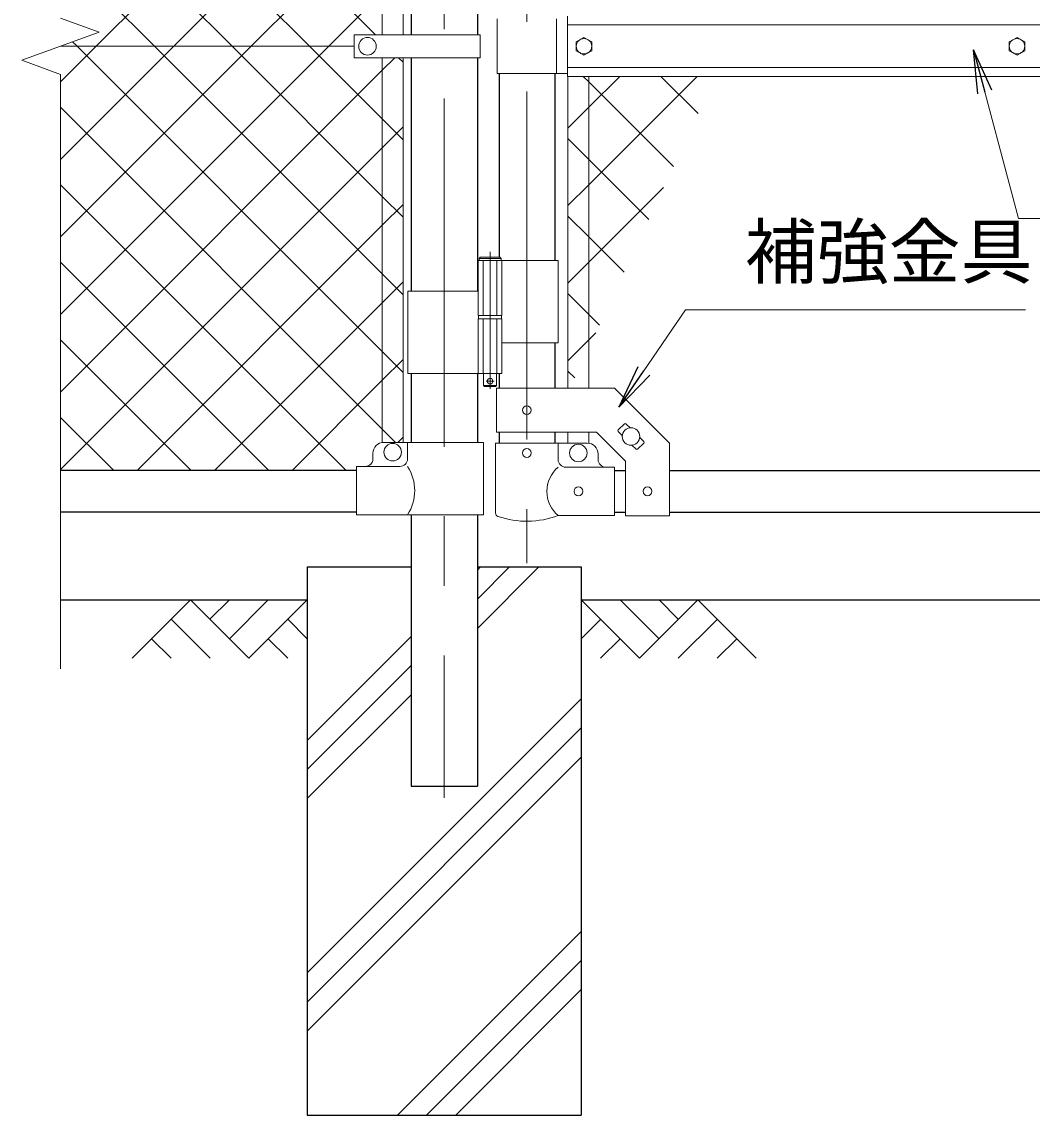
# Model space of a CAD drawing. Units: millimetres, scale not verified. Extents: x -4200 to 4200, y -2970 to 2970.
# Drawn here: x -143 to 778, y -1039 to -41 of the extents above; entities that cross this region are included whole.
import ezdxf
from ezdxf.enums import TextEntityAlignment as Align

# ---------------------------------------------------------------- set-up
doc = ezdxf.new("R2010")
doc.units = ezdxf.units.MM
doc.header["$LTSCALE"] = 10
doc.linetypes.add('DASHED', pattern=[7.5, 6, -1.5])
doc.linetypes.add('USER1', pattern=[50.8, 31.75, -6.35, 6.35, -6.35])
for name, color, linetype, lineweight in [('0-1_D-BMK', 2, 'USER1', 13), ('0-2_D-STR1', 1, 'Continuous', 25), ('0-3_D-STR3', 3, 'Continuous', 13), ('0-4_D-DCR-HCH', 7, 'Continuous', 13), ('0-5_D-BGD', 7, 'Continuous', 25), ('0-6_D-STR4', 7, 'Continuous', 25), ('0-7_D-STR-DIM', 7, 'Continuous', 13), ('0-A_D-STR2', 7, 'Continuous', 13), ('0-B_D-STR-TXT', 7, 'Continuous', 13)]:
    doc.layers.add(name, color=color, linetype=linetype, lineweight=lineweight)
doc.layers.add('0-8_0', color=7, linetype='Continuous')
doc.styles.add('ＭＳ ゴシック', font='')
doc.styles.get('ＭＳ ゴシック').set_extended_font_data('MS Gothic')

# ---------------------------------------------------------------- blocks, each defined once
blk = doc.blocks.new('_Open')
at = {"layer": '0-8_0'}
blk.add_line((-10, 1.667), (0, 0), dxfattribs=at)
blk.add_lwpolyline([(-10, -1.667), (0, 0), (-10, 0)], dxfattribs=at)

msp = doc.modelspace()

# ---------------------------------------------------------------- linework, layer by layer
at = {"layer": '0-1_D-BMK'}
for p, q in [((317.39, 403.1), (317.39, -535.29)), ((241.99, 396.61), (241.99, -749.21)), ((283.83, -251.21), (283.83, -376.1)), ((287.46, -369.13), (280.21, -369.13))]:
    msp.add_line(p, q, dxfattribs=at)
at = {"layer": '0-2_D-STR1'}
for p, q in [((211.74, 103.87), (211.74, -53.13)), ((272.24, 103.87), (272.24, -53.13)), ((211.74, -74.13), (211.74, -287.13)), ((272.24, -74.13), (272.24, -287.13)), ((291.99, -88.63), (291.99, -256.13)), ((342.79, -88.63), (342.79, -259.13)), ((342.79, -334.13), (342.79, -375.58)), ((211.74, -362.13), (211.74, -424.93)), ((272.24, -362.13), (272.24, -424.93)), ((291.99, -362.13), (291.99, -375.58)), ((291.99, -415.58), (291.99, -425.63)), ((342.79, -415.58), (342.79, -425.63)), ((161.99, -450.63), (-108.01, -450.63)), ((397.39, -450.63), (407.39, -450.63)), ((447.39, -450.63), (1081.59, -450.63)), ((161.99, -488.63), (-108.01, -488.63)), ((397.39, -488.63), (407.39, -488.63)), ((447.39, -488.63), (1081.59, -488.63)), ((211.74, -490.93), (211.74, -738.63)), ((272.24, -490.93), (272.24, -738.63)), ((211.74, -738.63), (272.24, -738.63))]:
    msp.add_line(p, q, dxfattribs=at)
at = {"layer": '0-3_D-STR3'}
for p, q in [((185.49, 299.07), (185.49, -53.13)), ((204.49, 299.07), (204.49, -53.13)), ((290.39, -38.63), (290.39, -88.63)), ((344.39, -38.63), (344.39, -88.63)), ((354.49, -91.13), (354.49, -36.13)), ((1174.49, -44.13), (354.49, -44.13)), ((159.99, -53.13), (159.99, -74.13)), ((274.79, -53.13), (159.99, -53.13)), ((274.79, -53.13), (274.79, -74.13)), ((-108.01, -63.63), (159.99, -63.63)), ((274.79, -74.13), (159.99, -74.13)), ((185.49, -424.93), (185.49, -74.13)), ((204.49, -424.93), (204.49, -74.13)), ((290.39, -88.63), (354.49, -88.63)), ((1174.49, -83.13), (354.49, -83.13)), ((1174.49, -91.13), (354.49, -91.13)), ((354.89, -91.13), (354.89, -375.58)), ((373.89, -91.13), (373.89, -375.58)), ((273.03, -259.13), (273.03, -309.13)), ((345.94, -259.13), (273.03, -259.13)), ((273.83, -257.13), (274.83, -256.13)), ((273.83, -257.13), (273.83, -259.13)), ((273.83, -257.13), (293.83, -257.13)), ((292.83, -256.13), (274.83, -256.13)), ((294.63, -259.13), (294.63, -309.13)), ((345.94, -259.13), (345.94, -334.13)), ((273.03, -287.13), (208.69, -287.13)), ((208.69, -287.13), (208.69, -362.13)), ((294.63, -309.13), (273.03, -309.13)), ((273.33, -309.13), (273.33, -312.13)), ((294.33, -309.13), (294.33, -312.13)), ((294.63, -312.13), (273.03, -312.13)), ((273.03, -312.13), (273.03, -362.13)), ((294.33, -312.13), (273.33, -312.13)), ((294.63, -312.13), (294.63, -362.13)), ((345.94, -334.13), (294.74, -334.13)), ((294.63, -362.13), (208.69, -362.13)), ((289.83, -362.13), (289.83, -373.13)), ((278.83, -374.13), (277.83, -373.13)), ((288.83, -374.13), (278.83, -374.13)), ((288.83, -374.13), (289.83, -373.13)), ((289.69, -415.58), (289.69, -375.58)), ((400.72, -413.57), (406.38, -407.92)), ((407.79, -407.92), (411.51, -411.63)), ((289.69, -415.58), (380.82, -415.58)), ((354.89, -415.58), (354.89, -425.63)), ((373.89, -415.58), (373.89, -425.63)), ((380.82, -415.58), (407.39, -442.15)), ((400.72, -414.99), (404.44, -418.7)), ((277.69, -424.93), (186.99, -424.93)), ((208.59, -424.93), (208.59, -439.93)), ((277.69, -424.93), (277.69, -490.93)), ((288.84, -425.63), (345.94, -425.63)), ((288.84, -425.63), (288.84, -489.33)), ((345.94, -425.63), (345.94, -440.63)), ((345.94, -425.63), (372.39, -425.63)), ((413.27, -427.53), (416.99, -431.25)), ((418.4, -431.25), (424.06, -425.59)), ((420.34, -420.46), (424.06, -424.18)), ((447.39, -491.83), (447.39, -425.58)), ((176.99, -434.93), (176.99, -439.93)), ((382.39, -440.63), (382.39, -435.63)), ((201.59, -446.93), (161.99, -446.93)), ((161.99, -446.93), (161.99, -490.93)), ((397.39, -447.63), (352.94, -447.63)), ((397.39, -491.63), (397.39, -447.63)), ((407.39, -491.83), (407.39, -442.15)), ((277.69, -490.93), (161.99, -490.93)), ((397.39, -491.63), (345.94, -491.63)), ((407.39, -491.83), (447.39, -491.83))]:
    msp.add_line(p, q, dxfattribs=at)
at = {"layer": '0-3_D-STR3', "linetype": 'DASHED'}
for p, q in [((277.53, -259.13), (277.53, -309.13)), ((290.13, -259.13), (290.13, -309.13)), ((277.53, -312.13), (277.53, -362.13)), ((290.13, -312.13), (290.13, -362.13))]:
    msp.add_line(p, q, dxfattribs=at)
at = {"layer": '0-3_D-STR3'}
for points in [[(369.49, -55.53), (376.51, -59.58), (376.51, -67.68), (369.49, -71.73), (362.48, -67.68), (362.48, -59.58)], [(764.49, -55.53), (771.51, -59.58), (771.51, -67.68), (764.49, -71.73), (757.48, -67.68), (757.48, -59.58)]]:
    msp.add_lwpolyline(points, close=True, dxfattribs=at)
for points in [[(292.83, -256.13), (293.83, -257.13), (293.83, -259.13)], [(277.83, -362.13), (277.83, -373.13), (289.83, -373.13)], [(289.69, -375.58), (397.39, -375.58), (447.39, -425.58)]]:
    msp.add_lwpolyline(points, dxfattribs=at)
for centre, radius in [((171.99, -63.63), 8), ((369.49, -63.63), 7.03), ((764.49, -63.63), 7.03), ((283.83, -369.13), 2.5), ((317.39, -395.58), 4), ((412.39, -419.58), 8), ((194.99, -433.93), 8), ((364.39, -434.63), 8), ((317.39, -434.63), 4), ((364.39, -469.63), 4), ((427.39, -469.58), 4)]:
    msp.add_circle(centre, radius, dxfattribs=at)
for centre, radius, start, end in [((407.09, -408.62), 1, 45, 135), ((401.43, -414.28), 1, 135, 225), ((186.99, -434.93), 10, 90, 180), ((372.39, -435.63), 10, 0, 90), ((423.35, -424.89), 1, 315, 45), ((417.69, -430.54), 1, 225, 315), ((169.99, -439.93), 7, 270, 0), ((201.59, -439.93), 7, 270, 0), ((174.38, -468.93), 40.68, 327.25964, 32.74036), ((364.14, -469.63), 28.55, 129.59418, 230.40582), ((352.94, -440.63), 7, 180, 270), ((389.39, -440.63), 7, 180, 270), ((292.14, -489.33), 3.3, 180, 250.77949), ((317.39, -416.9), 80, 250.77949, 290.9084)]:
    msp.add_arc(centre, radius, start, end, dxfattribs=at)
at = {"layer": '0-4_D-DCR-HCH'}
for p, q in [((272.24, -594.61), (328.22, -538.63)), ((272.24, -568.09), (301.7, -538.63)), ((272.24, -541.58), (275.18, -538.63)), ((10.57, -568.63), (-42.64, -621.84)), ((10.57, -568.63), (63.78, -621.84)), ((28.3, -586.37), (46.04, -568.63)), ((46.04, -604.11), (81.52, -568.63)), ((63.78, -621.84), (116.99, -568.63)), ((420.2, -621.84), (366.99, -568.63)), ((437.94, -604.11), (402.47, -568.63)), ((473.42, -568.63), (420.2, -621.84)), ((455.77, -586.46), (437.94, -568.63)), ((473.42, -568.63), (526.63, -621.84)), ((-7.17, -586.37), (28.47, -621.84)), ((99.25, -586.37), (116.99, -604.03)), ((384.73, -586.37), (366.99, -604.03)), ((491.15, -586.37), (455.52, -621.84)), ((-24.91, -604.11), (-7.09, -621.84)), ((81.52, -604.11), (99.34, -621.84)), ((116.99, -696.83), (211.74, -602.08)), ((402.47, -604.11), (384.65, -621.84)), ((508.89, -604.11), (491.07, -621.84)), ((116.99, -723.34), (211.74, -628.59)), ((116.99, -749.86), (211.74, -655.11)), ((116.99, -908.96), (366.99, -658.96)), ((116.99, -935.47), (366.99, -685.47)), ((116.99, -961.99), (366.99, -711.99)), ((199.45, -1038.63), (366.99, -871.09)), ((225.96, -1038.63), (366.99, -897.61)), ((252.48, -1038.63), (366.99, -924.12))]:
    msp.add_line(p, q, dxfattribs=at)
at = {"layer": '0-5_D-BGD'}
for p, q in [((-108.01, -568.63), (116.99, -568.63)), ((366.99, -568.63), (2116.99, -568.63))]:
    msp.add_line(p, q, dxfattribs=at)
at = {"layer": '0-6_D-STR4'}
for p, q in [((116.99, -538.63), (116.99, -1038.63)), ((116.99, -538.63), (211.74, -538.63)), ((272.24, -538.63), (366.99, -538.63)), ((366.99, -538.63), (366.99, -1038.63)), ((116.99, -1038.63), (366.99, -1038.63))]:
    msp.add_line(p, q, dxfattribs=at)
at = {"layer": '0-7_D-STR-DIM'}
for p, q in [((-72.77, -50.81), (-108.01, -37.98)), ((-143.25, -76.46), (-72.77, -50.81)), ((-108.01, -89.28), (-143.25, -76.46)), ((-108.01, -631.63), (-108.01, -89.28))]:
    msp.add_line(p, q, dxfattribs=at)
at = {"layer": '0-A_D-STR2'}
for p, q in [((179.39, -53.13), (-108.01, 234.26)), ((-75.47, -63.63), (185.49, 197.32)), ((119.18, -63.63), (-108.01, 163.55)), ((-4.75, -63.63), (185.49, 126.61)), ((48.47, -63.63), (-108.01, 92.84)), ((65.96, -63.63), (185.49, 55.9)), ((-22.24, -63.63), (-108.01, 22.13)), ((136.67, -63.63), (185.49, -14.81)), ((-108.01, -96.18), (-75.47, -63.63)), ((-108.01, -166.89), (-4.75, -63.63)), ((-108.01, -237.6), (65.96, -63.63)), ((-108.01, -308.31), (136.67, -63.63)), ((185.49, -271.37), (-22.24, -63.63)), ((185.49, -200.66), (48.47, -63.63)), ((185.49, -129.95), (119.18, -63.63)), ((204.49, -78.24), (200.39, -74.13)), ((473.54, -125.11), (439.57, -91.13)), ((204.49, -148.95), (185.49, -129.95)), ((373.89, -166.88), (354.89, -147.88)), ((428.57, -221.55), (373.89, -166.88)), ((152.62, -450.63), (-108.01, -190)), ((373.89, -260.72), (442.12, -192.5)), ((204.49, -219.66), (185.49, -200.66)), ((185.49, -226.94), (204.49, -207.94)), ((373.89, -237.59), (354.89, -218.59)), ((-38.2, -450.63), (185.49, -226.94)), ((406.08, -269.78), (373.89, -237.59)), ((81.91, -450.63), (-108.01, -260.71)), ((354.89, -279.72), (373.89, -260.72)), ((204.49, -290.37), (185.49, -271.37)), ((185.49, -297.65), (204.49, -278.65)), ((32.51, -450.63), (185.49, -297.65)), ((373.89, -308.3), (354.89, -289.3)), ((383.59, -318), (373.89, -308.3)), ((373.89, -331.43), (380.33, -324.99)), ((11.2, -450.63), (-108.01, -331.42)), ((354.89, -350.43), (373.89, -331.43)), ((185.49, -368.36), (204.49, -349.36)), ((103.22, -450.63), (185.49, -368.36)), ((361.11, -366.22), (354.89, -360.01)), ((-59.51, -450.63), (-108.01, -402.13)), ((199.63, -424.93), (204.49, -420.07))]:
    msp.add_line(p, q, dxfattribs=at)
for points in [[(204.49, -361.08), (185.49, -342.08), (-92.95, -63.63), (-96.97, -59.62)], [(-108.01, -379.02), (185.49, -85.52), (196.88, -74.13)], [(354.89, -138.3), (373.89, -119.3), (402.06, -91.13)], [(354.89, -209.01), (373.89, -190.01), (472.77, -91.13)], [(451.05, -173.33), (373.89, -96.17), (368.86, -91.13)], [(197.63, -424.93), (185.49, -412.79), (-108.01, -119.29)], [(-108.01, -449.73), (185.49, -156.23), (204.49, -137.23)]]:
    msp.add_lwpolyline(points, dxfattribs=at)
at = {"layer": '0-B_D-STR-TXT'}
for points in [[(1107.15, -220.89), (765.87, -220.89), (725.36, -68.74)], [(772.3, -304.05), (462.24, -304.05), (402.53, -391.19)]]:
    msp.add_lwpolyline(points, dxfattribs=at)

# ---------------------------------------------------------------- block references
at = {"layer": '0-B_D-STR-TXT', "xscale": 4, "yscale": 4}
for p, rotation in [((724.84, -66.81), 104.91069), ((401.4, -392.84), 235.58239)]:
    msp.add_blockref('_Open', p, dxfattribs=dict(at, rotation=rotation))

# ---------------------------------------------------------------- texts
at = {"layer": '0-B_D-STR-TXT', "style": 'ＭＳ ゴシック'}
msp.add_text('補強金具', height=48.09, dxfattribs=at).set_placement((516.21, -289.43), align=Align.BOTTOM_LEFT)

doc.saveas('drawing.dxf')
